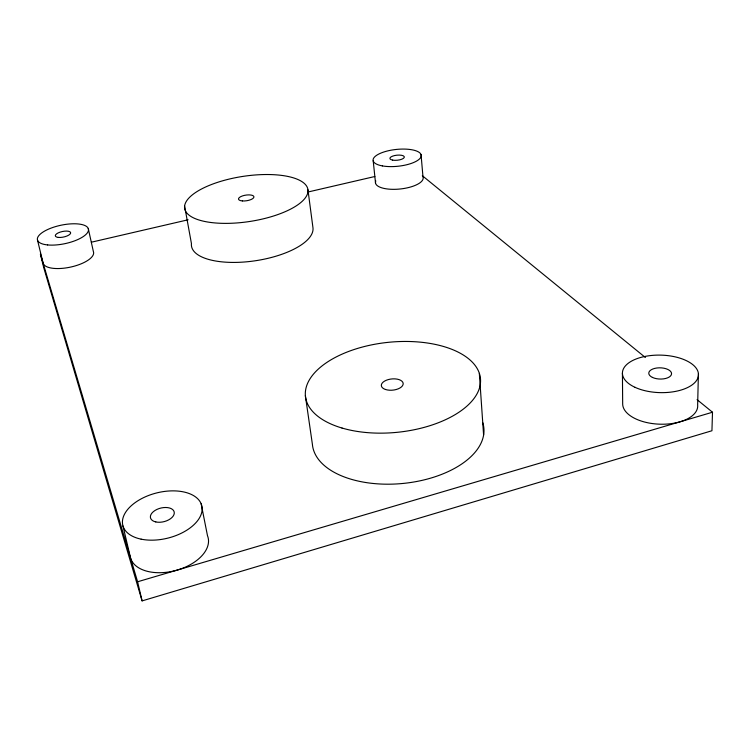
<?xml version="1.0" encoding="UTF-8"?>
<svg xmlns="http://www.w3.org/2000/svg" width="750" height="750" viewBox="0 0 750 750"><rect width="100%" height="100%" fill="white"/><g stroke="black" fill="none" stroke-linecap="round" stroke-linejoin="round"><path stroke-width="1.12" d="M698.4 373.612L697.65 404.859A37.528 19.275 2.1 0 1 661.275 424.219A37.528 19.275 2.1 0 1 622.678 403.978L622.425 373.172M697.069 399.647L712.5 412.228L711.938 430.744L142.097 600.891L43.697 267.525L40.397 254.016L137.597 581.775L142.097 600.891M137.597 581.775L712.5 412.228M91.378 242.203L188.138 219.778M307.669 192.084L374.841 176.512M422.316 175.697L645.375 357.516M37.5 240.103L43.144 263.278A25.819 9.769 -12.1 0 0 71.55 266.869A25.819 9.769 -12.1 0 0 93.375 251.55L88.247 228.478M122.981 526.003L130.566 558.056A40.097 23.869 -14.5 0 0 177.122 570.112A40.097 23.869 -14.5 0 0 207.497 535.725L201.15 503.794M184.594 205.959L191.438 243.6A61.425 24.159 -8.7 0 0 252.262 261.188A61.425 24.159 -8.7 0 0 312.966 227.803L307.959 189.863A62.362 22.8 -8.7 0 0 213.178 183.881A62.362 22.8 -8.7 0 0 217.669 223.134A62.362 22.8 -8.7 0 0 307.959 189.863M305.353 395.616L312.394 444.281A86.109 47.344 -5.5 0 0 407.344 482.962A86.109 47.344 -5.5 0 0 482.737 422.616M373.2 160.819L375.553 183.225M421.05 154.566L422.991 177.028A23.972 8.766 -6 0 1 398.784 189.122A23.972 8.766 -6 0 1 375.797 180.909M479.334 373.369L483.6 435.038M382.387 165.909A24.188 8.447 -6 0 0 421.012 156.788A24.188 8.447 -6 0 0 388.125 150.806A24.188 8.447 -6 0 0 382.387 165.909M392.625 160.116A7.256 2.531 -6 0 0 404.259 157.425A7.256 2.531 -6 0 0 394.491 155.578A7.256 2.531 -6 0 0 392.625 160.116M47.606 244.931A26.062 9.422 -11.9 0 0 88.331 230.963A26.062 9.422 -11.9 0 0 52.866 227.456A26.062 9.422 -11.9 0 0 47.606 244.931M58.312 237.413A7.819 2.822 -11.9 0 0 70.594 233.269A7.819 2.822 -11.9 0 0 60.056 232.153A7.819 2.822 -11.9 0 0 58.312 237.413M141.131 539.156A40.688 23.278 -14.1 0 0 202.125 509.784A40.688 23.278 -14.1 0 0 143.606 497.625A40.688 23.278 -14.1 0 0 141.131 539.156M155.784 521.925A12.197 6.975 -14.1 0 0 174.272 513.309A12.197 6.975 -14.1 0 0 156.956 509.409A12.197 6.975 -14.1 0 0 155.784 521.925M634.988 387.3A38.025 18.75 1.5 0 0 697.631 378.534A38.025 18.75 1.5 0 0 648.703 355.8A38.025 18.75 1.5 0 0 634.988 387.3M652.397 377.4A11.409 5.625 1.5 0 0 671.278 374.916A11.409 5.625 1.5 0 0 656.822 367.997A11.409 5.625 1.5 0 0 652.397 377.4M385.425 389.466A10.969 5.625 -5.8 0 0 403.059 384.6A10.969 5.625 -5.8 0 0 388.275 379.584A10.969 5.625 -5.8 0 0 385.425 389.466M342.009 428.034A87.966 45.216 -5.8 0 0 480.15 385.238A87.966 45.216 -5.8 0 0 356.606 348.712A87.966 45.216 -5.8 0 0 342.009 428.034M242.391 200.934A7.791 2.841 -8.7 0 0 253.941 196.912A7.791 2.841 -8.7 0 0 242.362 195.956A7.791 2.841 -8.7 0 0 242.391 200.934"/></g></svg>
